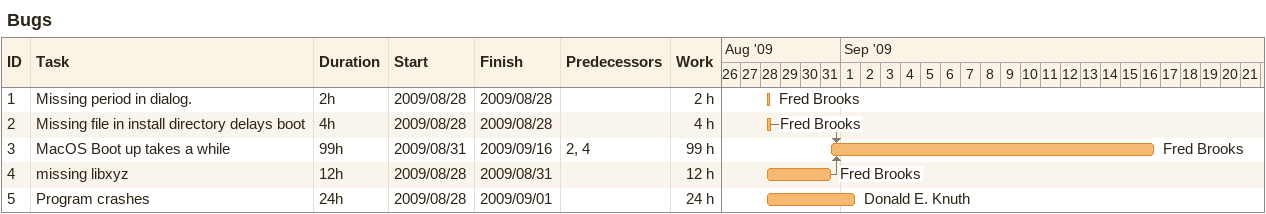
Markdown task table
Bugs

| ID | Task | Duration | Start | Finish | Predecessors | Resources | Work (h) |
|---|---|---|---|---|---|---|---|
| 1 | Missing period in dialog. | 2h | 2009-08-28 | 2009-08-28 |  | Fred Brooks | 2 |
| 2 | Missing file in install directory delays boot | 4h | 2009-08-28 | 2009-08-28 |  | Fred Brooks | 4 |
| 3 | MacOS Boot up takes a while | 99h | 2009-08-31 | 2009-09-16 | 2, 4 | Fred Brooks | 99 |
| 4 | missing libxyz | 12h | 2009-08-28 | 2009-08-31 |  | Fred Brooks | 12 |
| 5 | Program crashes | 24h | 2009-08-28 | 2009-09-01 |  | Donald E. Knuth | 24 |
